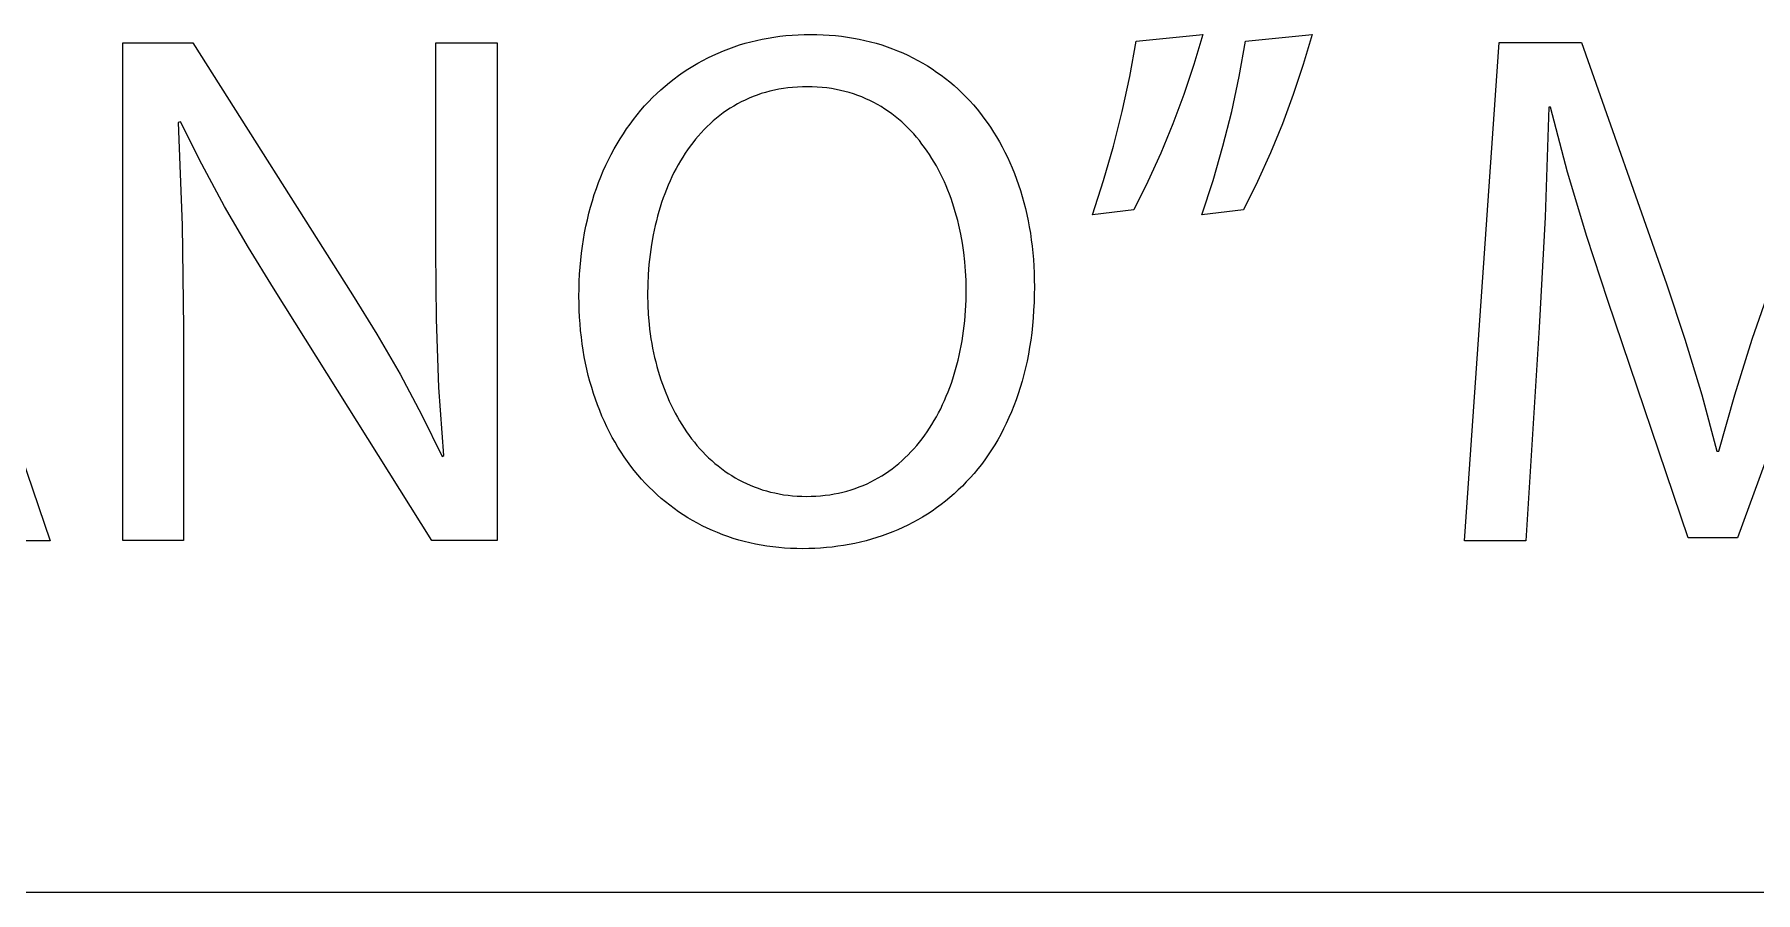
# Model space of a CAD drawing. Header units: millimetres. Extents: x -1656 to 3995, y -637 to 3312.
# Drawn here: x 2711.6 to 2843.2, y -636.5 to -570.8 of the extents above; entities that cross this region are included whole.
import ezdxf

# ---------------------------------------------------------------- set-up
doc = ezdxf.new("R2010")
doc.units = ezdxf.units.MM
doc.header["$MEASUREMENT"] = 0
doc.layers.add('Domyślny', color=7, linetype='Continuous', true_color=0x000000)

msp = doc.modelspace()

# ---------------------------------------------------------------- linework, layer by layer
at = {"layer": 'Domyślny', "color": 18, "lineweight": 15, "true_color": 0x000000}
for p, q in [((2766.37, -571.38), (2766.8, -571.28)), ((2766.8, -571.28), (2767.24, -571.18)), ((2767.24, -571.18), (2767.69, -571.1)), ((2767.69, -571.1), (2768.14, -571.02)), ((2768.14, -571.02), (2768.59, -570.96)), ((2768.59, -570.96), (2769.05, -570.91)), ((2769.05, -570.91), (2769.52, -570.87)), ((2769.52, -570.87), (2769.98, -570.84)), ((2769.98, -570.84), (2770.46, -570.82)), ((2770.46, -570.82), (2770.93, -570.82)), ((2770.93, -570.82), (2771.42, -570.82)), ((2771.42, -570.82), (2771.9, -570.84)), ((2771.9, -570.84), (2772.37, -570.87)), ((2772.37, -570.87), (2772.84, -570.91)), ((2772.84, -570.91), (2773.3, -570.96)), ((2773.3, -570.96), (2773.76, -571.03)), ((2773.76, -571.03), (2774.21, -571.1)), ((2774.21, -571.1), (2774.66, -571.18)), ((2774.66, -571.18), (2775.1, -571.28)), ((2775.1, -571.28), (2775.53, -571.39)), ((2795.85, -571.33), (2800.93, -570.83)), ((2800.93, -570.83), (2800.25, -573.13)), ((2804.2, -571.33), (2809.3, -570.83)), ((2809.3, -570.83), (2808.62, -573.13)), ((2699.77, -571.44), (2712.79, -609.57)), ((2718.34, -609.56), (2718.34, -571.46)), ((2718.34, -571.46), (2723.7, -571.46)), ((2723.7, -571.46), (2735.91, -590.75)), ((2742.29, -587.4), (2742.29, -571.46)), ((2742.29, -571.46), (2746.96, -571.46)), ((2746.96, -571.46), (2746.96, -609.56)), ((2763.07, -572.62), (2763.46, -572.43)), ((2763.46, -572.43), (2763.86, -572.25)), ((2763.86, -572.25), (2764.27, -572.08)), ((2764.27, -572.08), (2764.68, -571.92)), ((2764.68, -571.92), (2765.09, -571.77)), ((2765.09, -571.77), (2765.51, -571.63)), ((2765.51, -571.63), (2765.94, -571.5)), ((2765.94, -571.5), (2766.37, -571.38)), ((2775.53, -571.39), (2775.96, -571.5)), ((2775.96, -571.5), (2776.38, -571.63)), ((2776.38, -571.63), (2776.79, -571.77)), ((2776.79, -571.77), (2777.2, -571.92)), ((2777.2, -571.92), (2777.6, -572.07)), ((2777.6, -572.07), (2778, -572.24)), ((2778, -572.24), (2778.39, -572.42)), ((2778.39, -572.42), (2778.77, -572.61)), ((2795.35, -574.03), (2795.85, -571.33)), ((2803.72, -574.03), (2804.2, -571.33)), ((2820.95, -609.57), (2823.6, -571.45)), ((2823.6, -571.45), (2829.89, -571.45)), ((2829.89, -571.45), (2836.4, -589.91)), ((2760.85, -573.96), (2761.2, -573.72)), ((2761.2, -573.72), (2761.56, -573.48)), ((2761.56, -573.48), (2761.93, -573.25)), ((2761.93, -573.25), (2762.31, -573.03)), ((2762.31, -573.03), (2762.69, -572.82)), ((2762.69, -572.82), (2763.07, -572.62)), ((2778.77, -572.61), (2779.15, -572.81)), ((2779.15, -572.81), (2779.52, -573.01)), ((2779.52, -573.01), (2779.88, -573.23)), ((2779.88, -573.23), (2780.23, -573.46)), ((2780.23, -573.46), (2780.58, -573.7)), ((2780.58, -573.7), (2780.92, -573.94)), ((2800.25, -573.13), (2799.48, -575.42)), ((2808.62, -573.13), (2807.86, -575.41)), ((2759.17, -575.35), (2759.49, -575.06)), ((2759.49, -575.06), (2759.82, -574.77)), ((2759.82, -574.77), (2760.16, -574.49)), ((2760.16, -574.49), (2760.5, -574.22)), ((2760.5, -574.22), (2760.85, -573.96)), ((2767.83, -575.17), (2767.5, -575.26)), ((2768.17, -575.09), (2767.83, -575.17)), ((2768.51, -575.02), (2768.17, -575.09)), ((2768.86, -574.96), (2768.51, -575.02)), ((2769.21, -574.91), (2768.86, -574.96)), ((2769.57, -574.88), (2769.21, -574.91)), ((2769.94, -574.85), (2769.57, -574.88)), ((2770.31, -574.83), (2769.94, -574.85)), ((2770.69, -574.83), (2770.31, -574.83)), ((2771.07, -574.83), (2770.69, -574.83)), ((2771.45, -574.85), (2771.07, -574.83)), ((2771.82, -574.88), (2771.45, -574.85)), ((2772.18, -574.92), (2771.82, -574.88)), ((2772.54, -574.97), (2772.18, -574.92)), ((2772.89, -575.03), (2772.54, -574.97)), ((2773.23, -575.1), (2772.89, -575.03)), ((2773.57, -575.18), (2773.23, -575.1)), ((2773.9, -575.27), (2773.57, -575.18)), ((2780.92, -573.94), (2781.26, -574.19)), ((2781.26, -574.19), (2781.59, -574.46)), ((2781.59, -574.46), (2781.91, -574.73)), ((2781.91, -574.73), (2782.22, -575.01)), ((2782.22, -575.01), (2782.52, -575.3)), ((2794.77, -576.71), (2795.35, -574.03)), ((2803.15, -576.72), (2803.72, -574.03)), ((2757.96, -576.63), (2758.25, -576.29)), ((2758.25, -576.29), (2758.55, -575.97)), ((2758.55, -575.97), (2758.86, -575.66)), ((2758.86, -575.66), (2759.17, -575.35)), ((2764.79, -576.47), (2764.52, -576.65)), ((2765.07, -576.3), (2764.79, -576.47)), ((2765.35, -576.14), (2765.07, -576.3)), ((2765.64, -575.98), (2765.35, -576.14)), ((2765.93, -575.84), (2765.64, -575.98)), ((2766.24, -575.7), (2765.93, -575.84)), ((2766.54, -575.58), (2766.24, -575.7)), ((2766.85, -575.46), (2766.54, -575.58)), ((2767.17, -575.35), (2766.85, -575.46)), ((2767.5, -575.26), (2767.17, -575.35)), ((2774.23, -575.38), (2773.9, -575.27)), ((2774.55, -575.49), (2774.23, -575.38)), ((2774.86, -575.61), (2774.55, -575.49)), ((2775.17, -575.74), (2774.86, -575.61)), ((2775.47, -575.88), (2775.17, -575.74)), ((2775.77, -576.03), (2775.47, -575.88)), ((2776.06, -576.19), (2775.77, -576.03)), ((2776.34, -576.35), (2776.06, -576.19)), ((2776.62, -576.53), (2776.34, -576.35)), ((2776.89, -576.71), (2776.62, -576.53)), ((2782.52, -575.3), (2782.82, -575.6)), ((2782.82, -575.6), (2783.11, -575.91)), ((2783.11, -575.91), (2783.4, -576.22)), ((2783.4, -576.22), (2783.67, -576.55)), ((2783.67, -576.55), (2783.94, -576.88)), ((2799.48, -575.42), (2798.64, -577.67)), ((2807.86, -575.41), (2807.02, -577.67)), ((2827.4, -576.38), (2827.11, -584.81)), ((2827.52, -576.38), (2827.4, -576.38)), ((2828.84, -581.36), (2827.52, -576.38)), ((2722.74, -577.5), (2722.57, -577.56)), ((2722.57, -577.56), (2722.89, -585.42)), ((2724.38, -580.76), (2722.74, -577.5)), ((2756.87, -578.04), (2757.13, -577.68)), ((2757.13, -577.68), (2757.4, -577.32)), ((2757.4, -577.32), (2757.68, -576.97)), ((2757.68, -576.97), (2757.96, -576.63)), ((2763.25, -577.66), (2763.02, -577.88)), ((2763.49, -577.44), (2763.25, -577.66)), ((2763.74, -577.23), (2763.49, -577.44)), ((2763.99, -577.03), (2763.74, -577.23)), ((2764.25, -576.83), (2763.99, -577.03)), ((2764.52, -576.65), (2764.25, -576.83)), ((2777.15, -576.9), (2776.89, -576.71)), ((2777.41, -577.1), (2777.15, -576.9)), ((2777.66, -577.3), (2777.41, -577.1)), ((2777.91, -577.52), (2777.66, -577.3)), ((2778.15, -577.74), (2777.91, -577.52)), ((2778.38, -577.97), (2778.15, -577.74)), ((2783.94, -576.88), (2784.2, -577.22)), ((2784.2, -577.22), (2784.45, -577.57)), ((2784.45, -577.57), (2784.7, -577.92)), ((2794.1, -579.37), (2794.77, -576.71)), ((2798.64, -577.67), (2797.73, -579.9)), ((2802.48, -579.38), (2803.15, -576.72)), ((2807.02, -577.67), (2806.11, -579.89)), ((2756.14, -579.19), (2756.37, -578.8)), ((2756.37, -578.8), (2756.62, -578.42)), ((2756.62, -578.42), (2756.87, -578.04)), ((2761.93, -579.11), (2761.73, -579.37)), ((2762.13, -578.85), (2761.93, -579.11)), ((2762.34, -578.6), (2762.13, -578.85)), ((2762.56, -578.35), (2762.34, -578.6)), ((2762.79, -578.11), (2762.56, -578.35)), ((2763.02, -577.88), (2762.79, -578.11)), ((2778.61, -578.2), (2778.38, -577.97)), ((2778.83, -578.44), (2778.61, -578.2)), ((2779.05, -578.69), (2778.83, -578.44)), ((2779.26, -578.95), (2779.05, -578.69)), ((2779.46, -579.21), (2779.26, -578.95)), ((2784.7, -577.92), (2784.93, -578.29)), ((2784.93, -578.29), (2785.16, -578.66)), ((2785.16, -578.66), (2785.38, -579.04)), ((2785.38, -579.04), (2785.59, -579.42)), ((2755.28, -580.84), (2755.48, -580.42)), ((2755.48, -580.42), (2755.69, -580)), ((2755.69, -580), (2755.91, -579.59)), ((2755.91, -579.59), (2756.14, -579.19)), ((2760.99, -580.5), (2760.82, -580.79)), ((2761.16, -580.21), (2760.99, -580.5)), ((2761.34, -579.92), (2761.16, -580.21)), ((2761.53, -579.65), (2761.34, -579.92)), ((2761.73, -579.37), (2761.53, -579.65)), ((2779.66, -579.47), (2779.46, -579.21)), ((2779.85, -579.75), (2779.66, -579.47)), ((2780.04, -580.02), (2779.85, -579.75)), ((2780.21, -580.31), (2780.04, -580.02)), ((2780.39, -580.59), (2780.21, -580.31)), ((2785.59, -579.42), (2785.8, -579.82)), ((2785.8, -579.82), (2785.99, -580.22)), ((2785.99, -580.22), (2786.18, -580.63)), ((2793.34, -582.01), (2794.1, -579.37)), ((2797.73, -579.9), (2796.73, -582.09)), ((2801.72, -582.01), (2802.48, -579.38)), ((2806.11, -579.89), (2805.12, -582.09)), ((2726.11, -583.98), (2724.38, -580.76)), ((2754.72, -582.16), (2754.9, -581.71)), ((2754.9, -581.71), (2755.08, -581.27)), ((2755.08, -581.27), (2755.28, -580.84)), ((2760.34, -581.71), (2760.2, -582.03)), ((2760.49, -581.4), (2760.34, -581.71)), ((2760.65, -581.09), (2760.49, -581.4)), ((2760.82, -580.79), (2760.65, -581.09)), ((2780.56, -580.89), (2780.39, -580.59)), ((2780.72, -581.19), (2780.56, -580.89)), ((2780.87, -581.49), (2780.72, -581.19)), ((2781.02, -581.8), (2780.87, -581.49)), ((2781.17, -582.11), (2781.02, -581.8)), ((2786.18, -580.63), (2786.36, -581.04)), ((2786.36, -581.04), (2786.53, -581.47)), ((2786.53, -581.47), (2786.69, -581.89)), ((2830.31, -586.29), (2828.84, -581.36)), ((2754.25, -583.55), (2754.4, -583.08)), ((2754.4, -583.08), (2754.56, -582.62)), ((2754.56, -582.62), (2754.72, -582.16)), ((2759.79, -583.01), (2759.67, -583.34)), ((2759.92, -582.68), (2759.79, -583.01)), ((2760.06, -582.35), (2759.92, -582.68)), ((2760.2, -582.03), (2760.06, -582.35)), ((2781.3, -582.42), (2781.17, -582.11)), ((2781.44, -582.74), (2781.3, -582.42)), ((2781.56, -583.06), (2781.44, -582.74)), ((2781.68, -583.39), (2781.56, -583.06)), ((2786.69, -581.89), (2786.84, -582.33)), ((2786.84, -582.33), (2786.99, -582.77)), ((2786.99, -582.77), (2787.12, -583.22)), ((2792.5, -584.62), (2793.34, -582.01)), ((2796.73, -582.09), (2795.66, -584.24)), ((2800.87, -584.62), (2801.72, -582.01)), ((2805.12, -582.09), (2804.05, -584.24)), ((2727.94, -587.14), (2726.11, -583.98)), ((2753.98, -584.51), (2754.11, -584.03)), ((2754.11, -584.03), (2754.25, -583.55)), ((2759.34, -584.37), (2759.24, -584.73)), ((2759.44, -584.03), (2759.34, -584.37)), ((2759.55, -583.68), (2759.44, -584.03)), ((2759.67, -583.34), (2759.55, -583.68)), ((2781.79, -583.72), (2781.68, -583.39)), ((2781.9, -584.05), (2781.79, -583.72)), ((2782, -584.39), (2781.9, -584.05)), ((2782.1, -584.73), (2782, -584.39)), ((2787.12, -583.22), (2787.25, -583.68)), ((2787.25, -583.68), (2787.37, -584.14)), ((2787.37, -584.14), (2787.48, -584.6)), ((2795.66, -584.24), (2792.5, -584.62)), ((2804.05, -584.24), (2800.87, -584.62)), ((2722.89, -585.42), (2722.97, -593.29)), ((2753.66, -586.01), (2753.76, -585.5)), ((2753.76, -585.5), (2753.87, -585)), ((2753.87, -585), (2753.98, -584.51)), ((2759.06, -585.44), (2758.98, -585.8)), ((2759.15, -585.08), (2759.06, -585.44)), ((2759.24, -584.73), (2759.15, -585.08)), ((2782.19, -585.07), (2782.1, -584.73)), ((2782.28, -585.41), (2782.19, -585.07)), ((2782.43, -586.1), (2782.28, -585.41)), ((2787.48, -584.6), (2787.58, -585.08)), ((2787.58, -585.08), (2787.67, -585.56)), ((2787.67, -585.56), (2787.75, -586.04)), ((2827.11, -584.81), (2826.67, -593.24)), ((2753.42, -587.56), (2753.49, -587.04)), ((2753.49, -587.04), (2753.57, -586.52)), ((2753.57, -586.52), (2753.66, -586.01)), ((2758.77, -586.91), (2758.67, -587.66)), ((2758.91, -586.17), (2758.77, -586.91)), ((2758.98, -585.8), (2758.91, -586.17)), ((2782.55, -586.8), (2782.43, -586.1)), ((2782.66, -587.51), (2782.55, -586.8)), ((2787.75, -586.04), (2787.82, -586.53)), ((2787.82, -586.53), (2787.88, -587.03)), ((2787.88, -587.03), (2787.93, -587.53)), ((2831.92, -591.19), (2830.31, -586.29)), ((2729.87, -590.24), (2727.94, -587.14)), ((2742.32, -592.62), (2742.29, -587.4)), ((2753.31, -588.64), (2753.36, -588.1)), ((2753.36, -588.1), (2753.42, -587.56)), ((2758.67, -587.66), (2758.58, -588.42)), ((2782.74, -588.22), (2782.66, -587.51)), ((2782.8, -588.93), (2782.74, -588.22)), ((2787.93, -587.53), (2787.98, -588.04)), ((2787.98, -588.04), (2788.01, -588.56)), ((2753.25, -589.74), (2753.27, -589.18)), ((2753.27, -589.18), (2753.31, -588.64)), ((2758.52, -589.19), (2758.49, -589.96)), ((2758.58, -588.42), (2758.52, -589.19)), ((2782.83, -589.64), (2782.8, -588.93)), ((2782.84, -590.35), (2782.83, -589.64)), ((2788.01, -588.56), (2788.04, -589.07)), ((2788.04, -589.07), (2788.05, -589.6)), ((2788.05, -589.6), (2788.06, -590.13)), ((2741.97, -609.56), (2729.87, -590.24)), ((2735.91, -590.75), (2737.78, -593.76)), ((2753.22, -590.86), (2753.23, -590.29)), ((2753.23, -591.4), (2753.22, -590.86)), ((2753.23, -590.29), (2753.25, -589.74)), ((2758.49, -589.96), (2758.47, -590.75)), ((2758.47, -590.75), (2758.49, -591.51)), ((2782.83, -591.16), (2782.84, -590.35)), ((2788.05, -590.74), (2788.03, -591.34)), ((2788.06, -590.13), (2788.05, -590.74)), ((2836.4, -589.91), (2837.81, -594.14)), ((2848.56, -590.87), (2841.84, -609.35)), ((2842.96, -594.14), (2844.43, -589.91)), ((2753.25, -591.93), (2753.23, -591.4)), ((2753.27, -592.46), (2753.25, -591.93)), ((2758.49, -591.51), (2758.53, -592.26)), ((2758.53, -592.26), (2758.59, -593.01)), ((2782.73, -592.74), (2782.79, -591.95)), ((2782.79, -591.95), (2782.83, -591.16)), ((2788, -591.93), (2787.96, -592.51)), ((2788.03, -591.34), (2788, -591.93)), ((2838.07, -609.35), (2831.92, -591.19)), ((2722.97, -593.29), (2722.97, -609.56)), ((2742.52, -597.84), (2742.32, -592.62)), ((2753.31, -592.98), (2753.27, -592.46)), ((2753.35, -593.49), (2753.31, -592.98)), ((2753.41, -594), (2753.35, -593.49)), ((2758.59, -593.01), (2758.63, -593.38)), ((2758.63, -593.38), (2758.68, -593.74)), ((2782.53, -594.27), (2782.64, -593.51)), ((2782.64, -593.51), (2782.73, -592.74)), ((2787.85, -593.65), (2787.78, -594.21)), ((2787.91, -593.09), (2787.85, -593.65)), ((2787.96, -592.51), (2787.91, -593.09)), ((2826.67, -593.24), (2825.65, -609.57)), ((2737.78, -593.76), (2739.54, -596.83)), ((2753.47, -594.5), (2753.41, -594)), ((2753.55, -595), (2753.47, -594.5)), ((2758.68, -593.74), (2758.73, -594.11)), ((2758.73, -594.11), (2758.79, -594.47)), ((2758.79, -594.47), (2758.86, -594.83)), ((2758.86, -594.83), (2758.93, -595.19)), ((2782.39, -595.02), (2782.46, -594.65)), ((2782.46, -594.65), (2782.53, -594.27)), ((2787.69, -594.75), (2787.6, -595.29)), ((2787.78, -594.21), (2787.69, -594.75)), ((2837.81, -594.14), (2839.1, -598.41)), ((2841.62, -598.41), (2842.96, -594.14)), ((2753.63, -595.49), (2753.55, -595)), ((2753.73, -595.98), (2753.63, -595.49)), ((2753.83, -596.45), (2753.73, -595.98)), ((2758.93, -595.19), (2759.01, -595.54)), ((2759.01, -595.54), (2759.1, -595.89)), ((2759.1, -595.89), (2759.19, -596.24)), ((2759.19, -596.24), (2759.28, -596.59)), ((2782.03, -596.47), (2782.13, -596.11)), ((2782.13, -596.11), (2782.22, -595.75)), ((2782.22, -595.75), (2782.31, -595.39)), ((2782.31, -595.39), (2782.39, -595.02)), ((2787.5, -595.82), (2787.38, -596.34)), ((2787.6, -595.29), (2787.5, -595.82)), ((2739.54, -596.83), (2741.2, -599.95)), ((2753.94, -596.93), (2753.83, -596.45)), ((2754.06, -597.39), (2753.94, -596.93)), ((2754.2, -597.85), (2754.06, -597.39)), ((2759.28, -596.59), (2759.39, -596.93)), ((2759.39, -596.93), (2759.5, -597.27)), ((2759.5, -597.27), (2759.61, -597.6)), ((2759.61, -597.6), (2759.73, -597.93)), ((2781.58, -597.85), (2781.71, -597.51)), ((2781.71, -597.51), (2781.82, -597.17)), ((2781.82, -597.17), (2781.93, -596.82)), ((2781.93, -596.82), (2782.03, -596.47)), ((2787.12, -597.35), (2786.98, -597.84)), ((2787.26, -596.85), (2787.12, -597.35)), ((2787.38, -596.34), (2787.26, -596.85)), ((2742.9, -603.05), (2742.52, -597.84)), ((2754.34, -598.3), (2754.2, -597.85)), ((2754.48, -598.75), (2754.34, -598.3)), ((2754.64, -599.18), (2754.48, -598.75)), ((2759.73, -597.93), (2759.86, -598.25)), ((2759.86, -598.25), (2759.99, -598.57)), ((2759.99, -598.57), (2760.13, -598.89)), ((2760.13, -598.89), (2760.28, -599.2)), ((2781.04, -599.15), (2781.18, -598.84)), ((2781.18, -598.84), (2781.32, -598.51)), ((2781.32, -598.51), (2781.46, -598.18)), ((2781.46, -598.18), (2781.58, -597.85)), ((2786.66, -598.79), (2786.48, -599.26)), ((2786.82, -598.32), (2786.66, -598.79)), ((2786.98, -597.84), (2786.82, -598.32)), ((2839.1, -598.41), (2840.26, -602.72)), ((2840.41, -602.72), (2841.62, -598.41)), ((2741.2, -599.95), (2742.76, -603.13)), ((2754.81, -599.61), (2754.64, -599.18)), ((2754.98, -600.04), (2754.81, -599.61)), ((2755.17, -600.45), (2754.98, -600.04)), ((2760.28, -599.2), (2760.43, -599.51)), ((2760.43, -599.51), (2760.58, -599.81)), ((2760.58, -599.81), (2760.75, -600.11)), ((2760.75, -600.11), (2760.92, -600.4)), ((2780.4, -600.38), (2780.57, -600.08)), ((2780.57, -600.08), (2780.73, -599.78)), ((2780.73, -599.78), (2780.89, -599.47)), ((2780.89, -599.47), (2781.04, -599.15)), ((2786.11, -600.15), (2785.91, -600.59)), ((2786.3, -599.71), (2786.11, -600.15)), ((2786.48, -599.26), (2786.3, -599.71)), ((2755.36, -600.86), (2755.17, -600.45)), ((2755.56, -601.26), (2755.36, -600.86)), ((2755.77, -601.66), (2755.56, -601.26)), ((2760.92, -600.4), (2761.09, -600.68)), ((2761.09, -600.68), (2761.27, -600.97)), ((2761.27, -600.97), (2761.45, -601.24)), ((2761.45, -601.24), (2761.65, -601.51)), ((2761.65, -601.51), (2761.84, -601.77)), ((2779.47, -601.77), (2779.67, -601.5)), ((2779.67, -601.5), (2779.86, -601.23)), ((2779.86, -601.23), (2780.04, -600.95)), ((2780.04, -600.95), (2780.22, -600.67)), ((2780.22, -600.67), (2780.4, -600.38)), ((2785.48, -601.43), (2785.25, -601.84)), ((2785.7, -601.02), (2785.48, -601.43)), ((2785.91, -600.59), (2785.7, -601.02)), ((2755.99, -602.04), (2755.77, -601.66)), ((2756.21, -602.42), (2755.99, -602.04)), ((2756.45, -602.79), (2756.21, -602.42)), ((2756.69, -603.16), (2756.45, -602.79)), ((2761.84, -601.77), (2762.05, -602.03)), ((2762.05, -602.03), (2762.25, -602.28)), ((2762.25, -602.28), (2762.47, -602.53)), ((2762.47, -602.53), (2762.69, -602.76)), ((2762.69, -602.76), (2762.91, -603)), ((2778.4, -603), (2778.62, -602.77)), ((2778.62, -602.77), (2778.84, -602.53)), ((2778.84, -602.53), (2779.06, -602.28)), ((2779.06, -602.28), (2779.27, -602.03)), ((2779.27, -602.03), (2779.47, -601.77)), ((2784.78, -602.62), (2784.52, -603)), ((2785.02, -602.24), (2784.78, -602.62)), ((2785.25, -601.84), (2785.02, -602.24)), ((2840.26, -602.72), (2840.41, -602.72)), ((2742.76, -603.13), (2742.9, -603.05)), ((2756.94, -603.51), (2756.69, -603.16)), ((2757.2, -603.86), (2756.94, -603.51)), ((2757.46, -604.2), (2757.2, -603.86)), ((2762.91, -603), (2763.14, -603.22)), ((2763.14, -603.22), (2763.38, -603.44)), ((2763.38, -603.44), (2763.62, -603.65)), ((2763.62, -603.65), (2763.87, -603.85)), ((2763.87, -603.85), (2764.12, -604.05)), ((2764.12, -604.05), (2764.38, -604.24)), ((2776.92, -604.25), (2777.18, -604.06)), ((2777.18, -604.06), (2777.44, -603.86)), ((2777.44, -603.86), (2777.68, -603.66)), ((2777.68, -603.66), (2777.93, -603.45)), ((2777.93, -603.45), (2778.16, -603.23)), ((2778.16, -603.23), (2778.4, -603)), ((2783.72, -604.08), (2783.44, -604.42)), ((2784, -603.73), (2783.72, -604.08)), ((2784.26, -603.37), (2784, -603.73)), ((2784.52, -603), (2784.26, -603.37)), ((2757.73, -604.53), (2757.46, -604.2)), ((2758.01, -604.85), (2757.73, -604.53)), ((2758.3, -605.16), (2758.01, -604.85)), ((2758.59, -605.47), (2758.3, -605.16)), ((2758.89, -605.76), (2758.59, -605.47)), ((2764.38, -604.24), (2764.64, -604.42)), ((2764.64, -604.42), (2764.91, -604.59)), ((2764.91, -604.59), (2765.18, -604.75)), ((2765.18, -604.75), (2765.46, -604.91)), ((2765.46, -604.91), (2765.75, -605.06)), ((2765.75, -605.06), (2766.04, -605.2)), ((2766.04, -605.2), (2766.33, -605.33)), ((2766.33, -605.33), (2766.63, -605.45)), ((2766.63, -605.45), (2766.94, -605.56)), ((2774.35, -605.57), (2774.66, -605.46)), ((2774.66, -605.46), (2774.96, -605.34)), ((2774.96, -605.34), (2775.26, -605.21)), ((2775.26, -605.21), (2775.55, -605.07)), ((2775.55, -605.07), (2775.83, -604.92)), ((2775.83, -604.92), (2776.11, -604.76)), ((2776.11, -604.76), (2776.39, -604.6)), ((2776.39, -604.6), (2776.66, -604.43)), ((2776.66, -604.43), (2776.92, -604.25)), ((2782.55, -605.39), (2782.23, -605.69)), ((2782.85, -605.07), (2782.55, -605.39)), ((2783.15, -604.75), (2782.85, -605.07)), ((2783.44, -604.42), (2783.15, -604.75)), ((2759.2, -606.05), (2758.89, -605.76)), ((2759.52, -606.33), (2759.2, -606.05)), ((2759.84, -606.6), (2759.52, -606.33)), ((2760.17, -606.86), (2759.84, -606.6)), ((2766.94, -605.56), (2767.25, -605.67)), ((2767.25, -605.67), (2767.56, -605.76)), ((2767.56, -605.76), (2767.88, -605.85)), ((2767.88, -605.85), (2768.21, -605.92)), ((2768.21, -605.92), (2768.54, -605.99)), ((2768.54, -605.99), (2768.88, -606.05)), ((2768.88, -606.05), (2769.22, -606.09)), ((2769.22, -606.09), (2769.56, -606.13)), ((2769.56, -606.13), (2769.91, -606.16)), ((2769.91, -606.16), (2770.27, -606.17)), ((2770.27, -606.17), (2770.63, -606.18)), ((2770.63, -606.18), (2770.99, -606.17)), ((2770.99, -606.17), (2771.35, -606.16)), ((2771.35, -606.16), (2771.71, -606.13)), ((2771.71, -606.13), (2772.06, -606.09)), ((2772.06, -606.09), (2772.4, -606.05)), ((2772.4, -606.05), (2772.74, -605.99)), ((2772.74, -605.99), (2773.07, -605.93)), ((2773.07, -605.93), (2773.4, -605.85)), ((2773.4, -605.85), (2773.72, -605.77)), ((2773.72, -605.77), (2774.04, -605.67)), ((2774.04, -605.67), (2774.35, -605.57)), ((2780.92, -606.8), (2780.58, -607.05)), ((2781.26, -606.54), (2780.92, -606.8)), ((2781.59, -606.26), (2781.26, -606.54)), ((2781.92, -605.98), (2781.59, -606.26)), ((2782.23, -605.69), (2781.92, -605.98)), ((2760.51, -607.11), (2760.17, -606.86)), ((2760.85, -607.35), (2760.51, -607.11)), ((2761.2, -607.59), (2760.85, -607.35)), ((2761.55, -607.81), (2761.2, -607.59)), ((2761.92, -608.03), (2761.55, -607.81)), ((2762.28, -608.23), (2761.92, -608.03)), ((2779.14, -607.97), (2778.77, -608.17)), ((2779.51, -607.76), (2779.14, -607.97)), ((2779.87, -607.53), (2779.51, -607.76)), ((2780.23, -607.3), (2779.87, -607.53)), ((2780.58, -607.05), (2780.23, -607.3)), ((2762.66, -608.43), (2762.28, -608.23)), ((2763.04, -608.61), (2762.66, -608.43)), ((2763.43, -608.79), (2763.04, -608.61)), ((2763.82, -608.95), (2763.43, -608.79)), ((2764.22, -609.11), (2763.82, -608.95)), ((2764.62, -609.25), (2764.22, -609.11)), ((2765.03, -609.39), (2764.62, -609.25)), ((2765.45, -609.52), (2765.03, -609.39)), ((2775.6, -609.46), (2775.18, -609.57)), ((2776.01, -609.33), (2775.6, -609.46)), ((2776.42, -609.2), (2776.01, -609.33)), ((2776.82, -609.05), (2776.42, -609.2)), ((2777.22, -608.9), (2776.82, -609.05)), ((2777.61, -608.73), (2777.22, -608.9)), ((2778, -608.55), (2777.61, -608.73)), ((2778.39, -608.37), (2778, -608.55)), ((2778.77, -608.17), (2778.39, -608.37)), ((2841.84, -609.35), (2838.07, -609.35)), ((2712.79, -609.57), (2707.54, -609.57)), ((2722.97, -609.56), (2718.34, -609.56)), ((2746.96, -609.56), (2741.97, -609.56)), ((2765.87, -609.63), (2765.45, -609.52)), ((2766.29, -609.73), (2765.87, -609.63)), ((2766.72, -609.83), (2766.29, -609.73)), ((2767.16, -609.91), (2766.72, -609.83)), ((2767.6, -609.98), (2767.16, -609.91)), ((2768.05, -610.04), (2767.6, -609.98)), ((2768.5, -610.09), (2768.05, -610.04)), ((2768.95, -610.13), (2768.5, -610.09)), ((2769.41, -610.16), (2768.95, -610.13)), ((2769.88, -610.18), (2769.41, -610.16)), ((2770.35, -610.19), (2769.88, -610.18)), ((2770.8, -610.18), (2770.35, -610.19)), ((2771.26, -610.16), (2770.8, -610.18)), ((2771.7, -610.14), (2771.26, -610.16)), ((2772.15, -610.1), (2771.7, -610.14)), ((2772.59, -610.06), (2772.15, -610.1)), ((2773.03, -610), (2772.59, -610.06)), ((2773.47, -609.94), (2773.03, -610)), ((2773.9, -609.86), (2773.47, -609.94)), ((2774.33, -609.78), (2773.9, -609.86)), ((2774.76, -609.68), (2774.33, -609.78)), ((2775.18, -609.57), (2774.76, -609.68)), ((2825.65, -609.57), (2820.95, -609.57)), ((3989.99, -636.51), (-1655.68, -636.51)), ((3989.99, -636.51), (1859.78, -636.51))]:
    msp.add_line(p, q, dxfattribs=at)

doc.saveas('drawing.dxf')
